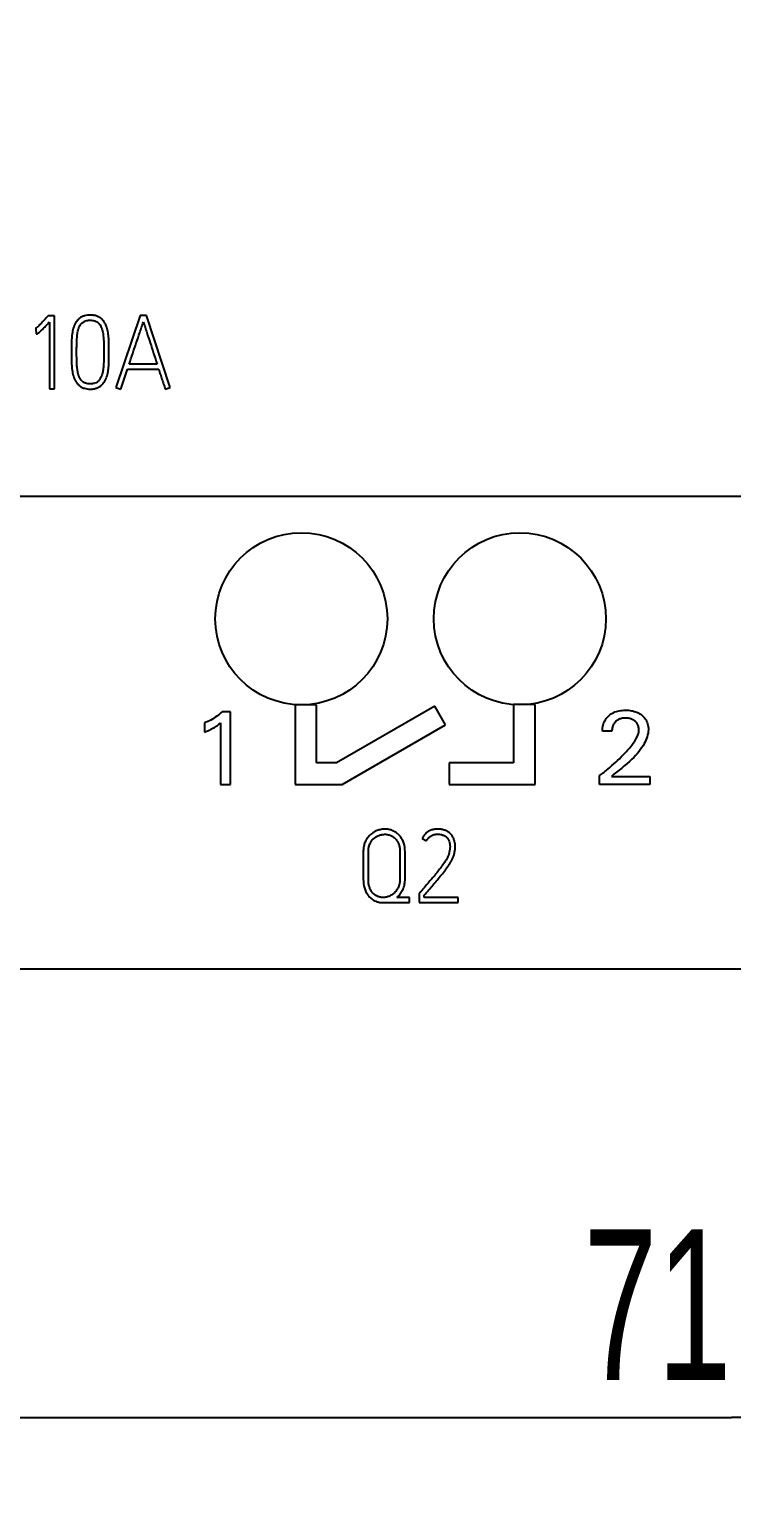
# Model space of a CAD drawing. Extents: x 0 to 420, y 0 to 297.
# Drawn here: x 112.04 to 128.36, y 134.05 to 168.32 of the extents above; entities that cross this region are included whole.
import ezdxf

# ---------------------------------------------------------------- set-up
doc = ezdxf.new("R2010")
doc.units = 0
doc.header["$LTSCALE"] = 23.1
for name, color, linetype in [('10000_FRONT', 7, 'CONTINUOUS'), ('10100_DIM_FRONT', 7, 'CONTINUOUS'), ('10500_FRONT_LABELING', 7, 'CONTINUOUS')]:
    doc.layers.add(name, color=color, linetype=linetype)
doc.styles.get("Standard").update_dxf_attribs({"font": 'txt', "width": 0.8})
doc.dimstyles.new('DIMSTYLE_1', dxfattribs={"dimtxt": 3.5, "dimasz": 3.5, "dimexe": 0.18, "dimexo": 0.0625, "dimgap": 0.09, "dimtad": 1, "dimtxsty": 'STANDARD', "dimcen": 0.09, "dimazin": 3, "dimtp": 0.05, "dimtm": 0.05, "dimtfac": 1, "dimtofl": 0, "dimtmove": 0, "dimatfit": 3, "dimtolj": 1})

# ---------------------------------------------------------------- blocks, each defined once
blk = doc.blocks.new('*D0')
at = {"layer": '10100_DIM_FRONT', "linetype": 'CONTINUOUS'}
for p, q in [((92.606992, 191.467691), (92.606992, 134.051649)), ((164.106992, 151.955098), (164.106992, 134.051649)), ((92.606992, 136.051649), (128.356992, 136.051649)), ((164.106992, 136.051649), (128.356992, 136.051649))]:
    blk.add_line(p, q, dxfattribs=at)
for points in [[(96.106992, 136.551649), (92.606992, 136.051649), (96.106992, 135.551649)], [(160.606992, 135.551649), (164.106992, 136.051649), (160.606992, 136.551649)]]:
    blk.add_solid(points, dxfattribs=at)
at = {"layer": '10100_DIM_FRONT', "linetype": 'CONTINUOUS', "width": 0.660714}
blk.add_text('71,5', height=3.5, dxfattribs=at).set_placement((124.913176, 136.926649))

msp = doc.modelspace()

# ---------------------------------------------------------------- linework, layer by layer
at = {"layer": '10000_FRONT', "color": 7, "linetype": 'CONTINUOUS'}
for p, q in [((92.607, 157.469), (164.107, 157.469)), ((118.213, 152.619), (118.213, 150.766)), ((118.71, 152.619), (118.213, 152.619)), ((118.71, 151.267), (118.71, 152.619)), ((121.46, 152.584), (119.176, 151.267)), ((121.71, 152.151), (121.46, 152.584)), ((123.291, 152.626), (123.291, 151.266)), ((123.791, 152.626), (123.291, 152.626)), ((123.791, 150.766), (123.791, 152.626)), ((119.308, 150.766), (121.71, 152.151)), ((119.176, 151.267), (118.71, 151.267)), ((121.791, 151.266), (121.791, 150.766)), ((123.291, 151.266), (121.791, 151.266)), ((118.213, 150.766), (119.308, 150.766)), ((121.791, 150.766), (123.791, 150.766)), ((164.107, 146.469), (92.607, 146.469))]:
    msp.add_line(p, q, dxfattribs=at)
for centre in [(118.357, 154.617), (123.437, 154.617)]:
    msp.add_circle(centre, 2, dxfattribs=at)
at = {"layer": '10500_FRONT_LABELING', "color": 7, "linetype": 'CONTINUOUS'}
for p, q in [((112.469, 161.659), (112.452, 161.64)), ((112.617, 161.659), (112.469, 161.659)), ((112.499, 161.513), (112.499, 159.966)), ((112.617, 159.966), (112.617, 161.659)), ((114.61, 161.671), (114.046, 159.995)), ((114.761, 161.671), (114.61, 161.671)), ((115.31, 159.995), (114.761, 161.671)), ((112.169, 161.355), (112.184, 161.36)), ((112.184, 161.36), (112.191, 161.24)), ((113.013, 160.829), (113.013, 160.803)), ((113.134, 160.803), (113.134, 160.829)), ((113.766, 160.829), (113.766, 160.803)), ((113.884, 160.803), (113.884, 160.829)), ((114.159, 159.957), (114.315, 160.417)), ((114.315, 160.417), (115.044, 160.417)), ((115.003, 160.537), (114.355, 160.537)), ((112.499, 159.966), (112.617, 159.966)), ((114.046, 159.995), (114.159, 159.957)), ((115.194, 159.957), (115.31, 159.995)), ((116.107, 152.196), (116.107, 151.984)), ((116.479, 152.195), (116.479, 150.767)), ((116.707, 152.457), (116.514, 152.457)), ((116.707, 150.767), (116.707, 152.457)), ((125.577, 152.008), (125.357, 152.008)), ((116.479, 150.767), (116.707, 150.767)), ((125.287, 150.767), (125.287, 150.971)), ((126.459, 150.767), (125.287, 150.767)), ((125.564, 150.953), (126.459, 150.953)), ((126.459, 150.953), (126.459, 150.767)), ((121.162, 149.509), (121.268, 149.455)), ((119.797, 149.205), (119.797, 148.561)), ((119.915, 148.561), (119.915, 149.205)), ((120.648, 149.205), (120.648, 148.575)), ((120.768, 148.575), (120.768, 149.205)), ((120.872, 148.139), (120.58, 148.139)), ((120.872, 148.019), (120.872, 148.139)), ((121.113, 148.252), (121.099, 148.236)), ((121.099, 148.236), (121.099, 148.019)), ((121.216, 148.137), (121.216, 148.193)), ((122.004, 148.137), (121.216, 148.137)), ((122.004, 148.019), (122.004, 148.137)), ((120.259, 148.019), (120.872, 148.019)), ((121.099, 148.019), (122.004, 148.019))]:
    msp.add_line(p, q, dxfattribs=at)
for points, knots in [([(112.452, 161.64), (112.441, 161.628), (112.43, 161.616), (112.407, 161.591), (112.396, 161.578), (112.362, 161.541), (112.339, 161.517), (112.293, 161.468), (112.27, 161.444), (112.233, 161.409), (112.221, 161.398), (112.202, 161.381), (112.196, 161.376), (112.183, 161.365), (112.176, 161.36), (112.169, 161.355)], [0, 0, 0, 0, 0.125, 0.125, 0.25, 0.25, 0.5, 0.5, 0.75, 0.75, 0.875, 0.875, 0.9375, 0.9375, 1, 1, 1, 1]), ([(112.191, 161.24), (112.195, 161.24), (112.199, 161.24), (112.208, 161.242), (112.212, 161.243), (112.22, 161.246), (112.224, 161.248), (112.232, 161.252), (112.236, 161.255), (112.246, 161.262), (112.253, 161.268), (112.267, 161.279), (112.273, 161.284), (112.293, 161.301), (112.306, 161.313), (112.331, 161.337), (112.343, 161.35), (112.38, 161.387), (112.404, 161.412), (112.452, 161.462), (112.476, 161.488), (112.499, 161.513)], [0, 0, 0, 0, 0.03125, 0.03125, 0.0625, 0.0625, 0.09375, 0.09375, 0.125, 0.125, 0.1875, 0.1875, 0.25, 0.25, 0.375, 0.375, 0.5, 0.5, 0.75, 0.75, 1, 1, 1, 1]), ([(113.884, 160.829), (113.884, 160.874), (113.883, 160.919), (113.882, 161.008), (113.882, 161.053), (113.878, 161.143), (113.875, 161.187), (113.867, 161.254), (113.863, 161.276), (113.855, 161.32), (113.85, 161.342), (113.838, 161.386), (113.831, 161.408), (113.814, 161.45), (113.804, 161.47), (113.787, 161.5), (113.781, 161.51), (113.768, 161.528), (113.761, 161.537), (113.739, 161.563), (113.724, 161.58), (113.697, 161.602), (113.688, 161.609), (113.669, 161.621), (113.66, 161.627), (113.63, 161.643), (113.609, 161.652), (113.576, 161.662), (113.565, 161.665), (113.543, 161.67), (113.531, 161.672), (113.498, 161.677), (113.475, 161.678), (113.429, 161.678), (113.406, 161.677), (113.361, 161.671), (113.339, 161.667), (113.307, 161.657), (113.296, 161.654), (113.275, 161.645), (113.264, 161.64), (113.234, 161.625), (113.215, 161.612), (113.189, 161.59), (113.18, 161.583), (113.164, 161.567), (113.156, 161.558), (113.134, 161.532), (113.121, 161.514), (113.103, 161.484), (113.098, 161.474), (113.088, 161.454), (113.083, 161.443), (113.07, 161.412), (113.063, 161.39), (113.05, 161.347), (113.045, 161.325), (113.036, 161.28), (113.032, 161.258), (113.023, 161.191), (113.019, 161.146), (113.016, 161.078), (113.016, 161.055), (113.015, 161.01), (113.015, 160.988), (113.014, 160.92), (113.013, 160.875), (113.013, 160.829)], [0, 0, 0, 0, 0.0625, 0.0625, 0.125, 0.125, 0.1875, 0.1875, 0.21875, 0.21875, 0.25, 0.25, 0.28125, 0.28125, 0.3125, 0.3125, 0.328125, 0.328125, 0.34375, 0.34375, 0.375, 0.375, 0.390625, 0.390625, 0.40625, 0.40625, 0.4375, 0.4375, 0.453125, 0.453125, 0.46875, 0.46875, 0.5, 0.5, 0.53125, 0.53125, 0.5625, 0.5625, 0.578125, 0.578125, 0.59375, 0.59375, 0.625, 0.625, 0.640625, 0.640625, 0.65625, 0.65625, 0.6875, 0.6875, 0.703125, 0.703125, 0.71875, 0.71875, 0.75, 0.75, 0.78125, 0.78125, 0.8125, 0.8125, 0.875, 0.875, 0.90625, 0.90625, 0.9375, 0.9375, 1, 1, 1, 1]), ([(113.134, 160.829), (113.134, 160.866), (113.134, 160.904), (113.135, 160.978), (113.135, 161.015), (113.137, 161.071), (113.138, 161.089), (113.14, 161.126), (113.141, 161.145), (113.144, 161.182), (113.146, 161.2), (113.15, 161.237), (113.153, 161.256), (113.16, 161.292), (113.164, 161.31), (113.174, 161.346), (113.179, 161.363), (113.189, 161.389), (113.193, 161.397), (113.201, 161.414), (113.206, 161.423), (113.22, 161.447), (113.231, 161.462), (113.25, 161.483), (113.257, 161.49), (113.271, 161.503), (113.285, 161.515), (113.301, 161.524), (113.318, 161.533), (113.327, 161.537), (113.353, 161.547), (113.372, 161.551), (113.4, 161.555), (113.409, 161.556), (113.428, 161.557), (113.437, 161.558), (113.465, 161.558), (113.484, 161.557), (113.512, 161.553), (113.521, 161.552), (113.54, 161.547), (113.549, 161.545), (113.576, 161.536), (113.593, 161.528), (113.617, 161.512), (113.624, 161.506), (113.639, 161.494), (113.645, 161.487), (113.658, 161.473), (113.664, 161.466), (113.675, 161.45), (113.68, 161.443), (113.695, 161.419), (113.703, 161.402), (113.718, 161.367), (113.724, 161.349), (113.734, 161.313), (113.739, 161.295), (113.746, 161.258), (113.748, 161.24), (113.753, 161.203), (113.755, 161.184), (113.758, 161.147), (113.76, 161.129), (113.762, 161.091), (113.762, 161.073), (113.764, 161.016), (113.765, 160.979), (113.765, 160.904), (113.766, 160.867), (113.766, 160.829)], [0, 0, 0, 0, 0.0625, 0.0625, 0.125, 0.125, 0.15625, 0.15625, 0.1875, 0.1875, 0.21875, 0.21875, 0.25, 0.25, 0.28125, 0.28125, 0.3125, 0.3125, 0.328125, 0.328125, 0.34375, 0.34375, 0.375, 0.375, 0.390625, 0.390625, 0.40625, 0.421875, 0.421875, 0.4375, 0.4375, 0.46875, 0.46875, 0.484375, 0.484375, 0.5, 0.5, 0.53125, 0.53125, 0.546875, 0.546875, 0.5625, 0.5625, 0.59375, 0.59375, 0.609375, 0.609375, 0.625, 0.625, 0.640625, 0.640625, 0.65625, 0.65625, 0.6875, 0.6875, 0.71875, 0.71875, 0.75, 0.75, 0.78125, 0.78125, 0.8125, 0.8125, 0.84375, 0.84375, 0.875, 0.875, 0.9375, 0.9375, 1, 1, 1, 1]), ([(114.355, 160.537), (114.382, 160.619), (114.41, 160.701), (114.465, 160.865), (114.492, 160.947), (114.548, 161.11), (114.576, 161.192), (114.617, 161.315), (114.631, 161.356), (114.658, 161.438), (114.672, 161.479), (114.685, 161.52)], [0, 0, 0, 0, 0.25, 0.25, 0.5, 0.5, 0.75, 0.75, 0.875, 0.875, 1, 1, 1, 1]), ([(114.685, 161.52), (114.699, 161.479), (114.712, 161.438), (114.738, 161.356), (114.751, 161.315), (114.79, 161.192), (114.817, 161.11), (114.871, 160.947), (114.897, 160.865), (114.951, 160.701), (114.977, 160.619), (115.003, 160.537)], [0, 0, 0, 0, 0.125, 0.125, 0.25, 0.25, 0.5, 0.5, 0.75, 0.75, 1, 1, 1, 1]), ([(113.013, 160.803), (113.013, 160.759), (113.014, 160.714), (113.014, 160.647), (113.015, 160.625), (113.016, 160.58), (113.016, 160.558), (113.019, 160.491), (113.023, 160.447), (113.032, 160.38), (113.035, 160.358), (113.044, 160.314), (113.049, 160.292), (113.062, 160.249), (113.069, 160.227), (113.085, 160.185), (113.095, 160.165), (113.112, 160.135), (113.119, 160.126), (113.132, 160.107), (113.139, 160.098), (113.154, 160.081), (113.161, 160.073), (113.177, 160.057), (113.186, 160.049), (113.203, 160.035), (113.212, 160.027), (113.231, 160.014), (113.24, 160.008), (113.27, 159.992), (113.291, 159.983), (113.334, 159.969), (113.356, 159.965), (113.401, 159.958), (113.424, 159.957), (113.458, 159.957), (113.469, 159.957), (113.492, 159.958), (113.503, 159.959), (113.537, 159.964), (113.559, 159.968), (113.591, 159.978), (113.602, 159.982), (113.623, 159.991), (113.634, 159.995), (113.664, 160.011), (113.682, 160.024), (113.708, 160.046), (113.717, 160.054), (113.733, 160.07), (113.74, 160.079), (113.762, 160.104), (113.775, 160.123), (113.793, 160.152), (113.798, 160.162), (113.808, 160.182), (113.813, 160.193), (113.826, 160.224), (113.834, 160.245), (113.846, 160.288), (113.852, 160.31), (113.861, 160.354), (113.865, 160.377), (113.874, 160.444), (113.878, 160.489), (113.881, 160.556), (113.881, 160.578), (113.882, 160.623), (113.882, 160.646), (113.883, 160.713), (113.884, 160.758), (113.884, 160.803)], [0, 0, 0, 0, 0.0625, 0.0625, 0.09375, 0.09375, 0.125, 0.125, 0.1875, 0.1875, 0.21875, 0.21875, 0.25, 0.25, 0.28125, 0.28125, 0.3125, 0.3125, 0.328125, 0.328125, 0.34375, 0.34375, 0.359375, 0.359375, 0.375, 0.375, 0.390625, 0.390625, 0.40625, 0.40625, 0.4375, 0.4375, 0.46875, 0.46875, 0.5, 0.5, 0.515625, 0.515625, 0.53125, 0.53125, 0.5625, 0.5625, 0.578125, 0.578125, 0.59375, 0.59375, 0.625, 0.625, 0.640625, 0.640625, 0.65625, 0.65625, 0.6875, 0.6875, 0.703125, 0.703125, 0.71875, 0.71875, 0.75, 0.75, 0.78125, 0.78125, 0.8125, 0.8125, 0.875, 0.875, 0.90625, 0.90625, 0.9375, 0.9375, 1, 1, 1, 1]), ([(113.766, 160.803), (113.766, 160.766), (113.765, 160.729), (113.765, 160.655), (113.764, 160.617), (113.762, 160.562), (113.761, 160.543), (113.759, 160.506), (113.758, 160.487), (113.752, 160.432), (113.747, 160.395), (113.736, 160.34), (113.732, 160.322), (113.721, 160.286), (113.715, 160.268), (113.701, 160.234), (113.693, 160.217), (113.679, 160.193), (113.674, 160.186), (113.663, 160.17), (113.657, 160.163), (113.644, 160.149), (113.638, 160.142), (113.624, 160.13), (113.616, 160.124), (113.593, 160.108), (113.576, 160.1), (113.55, 160.091), (113.541, 160.088), (113.522, 160.084), (113.495, 160.079), (113.467, 160.077), (113.439, 160.077), (113.429, 160.077), (113.41, 160.079), (113.401, 160.08), (113.374, 160.084), (113.356, 160.088), (113.329, 160.097), (113.32, 160.101), (113.303, 160.109), (113.295, 160.114), (113.28, 160.125), (113.273, 160.131), (113.258, 160.143), (113.252, 160.15), (113.24, 160.164), (113.234, 160.171), (113.223, 160.186), (113.218, 160.194), (113.208, 160.21), (113.204, 160.219), (113.196, 160.236), (113.192, 160.244), (113.182, 160.27), (113.177, 160.288), (113.167, 160.324), (113.163, 160.342), (113.152, 160.397), (113.147, 160.434), (113.142, 160.489), (113.14, 160.507), (113.138, 160.544), (113.137, 160.563), (113.135, 160.618), (113.135, 160.655), (113.134, 160.729), (113.134, 160.766), (113.134, 160.803)], [0, 0, 0, 0, 0.0625, 0.0625, 0.125, 0.125, 0.15625, 0.15625, 0.1875, 0.1875, 0.25, 0.25, 0.28125, 0.28125, 0.3125, 0.3125, 0.34375, 0.34375, 0.359375, 0.359375, 0.375, 0.375, 0.390625, 0.390625, 0.40625, 0.40625, 0.4375, 0.4375, 0.453125, 0.453125, 0.46875, 0.5, 0.5, 0.515625, 0.515625, 0.53125, 0.53125, 0.5625, 0.5625, 0.578125, 0.578125, 0.59375, 0.59375, 0.609375, 0.609375, 0.625, 0.625, 0.640625, 0.640625, 0.65625, 0.65625, 0.671875, 0.671875, 0.6875, 0.6875, 0.71875, 0.71875, 0.75, 0.75, 0.8125, 0.8125, 0.84375, 0.84375, 0.875, 0.875, 0.9375, 0.9375, 1, 1, 1, 1]), ([(115.044, 160.417), (115.055, 160.378), (115.068, 160.34), (115.092, 160.263), (115.105, 160.225), (115.13, 160.148), (115.143, 160.11), (115.163, 160.053), (115.17, 160.034), (115.182, 159.995), (115.189, 159.976), (115.194, 159.957)], [0, 0, 0, 0, 0.25, 0.25, 0.5, 0.5, 0.75, 0.75, 0.875, 0.875, 1, 1, 1, 1]), ([(125.357, 152.008), (125.356, 152.056), (125.367, 152.148), (125.419, 152.275), (125.506, 152.373), (125.617, 152.444), (125.748, 152.485), (125.89, 152.496), (126.03, 152.486), (126.157, 152.45), (126.268, 152.387), (126.359, 152.297), (126.414, 152.176), (126.439, 151.974), (126.328, 151.666), (126.018, 151.303), (125.719, 151.083), (125.564, 150.953)], [0, 0, 0, 0, 0.047634, 0.090966, 0.134024, 0.175852, 0.219839, 0.26854, 0.316048, 0.358805, 0.398874, 0.441275, 0.482994, 0.528552, 0.640457, 0.793497, 1, 1, 1, 1]), ([(116.514, 152.457), (116.475, 152.419), (116.392, 152.349), (116.256, 152.261), (116.158, 152.215), (116.107, 152.196)], [0, 0, 0, 0, 0.335376, 0.666733, 1, 1, 1, 1]), ([(116.107, 151.984), (116.142, 151.998), (116.208, 152.025), (116.298, 152.069), (116.364, 152.108), (116.41, 152.14), (116.444, 152.166), (116.467, 152.185), (116.479, 152.195)], [0, 0, 0, 0, 0.263331, 0.496838, 0.701719, 0.791454, 0.890837, 1, 1, 1, 1]), ([(125.287, 150.971), (125.353, 151.021), (125.481, 151.122), (125.664, 151.281), (125.853, 151.463), (126.027, 151.654), (126.161, 151.848), (126.211, 152.005), (126.198, 152.114), (126.167, 152.187), (126.115, 152.243), (126.05, 152.282), (125.974, 152.305), (125.89, 152.312), (125.805, 152.304), (125.726, 152.277), (125.661, 152.231), (125.612, 152.17), (125.583, 152.093), (125.577, 152.037), (125.577, 152.008)], [0, 0, 0, 0, 0.104116, 0.205085, 0.303144, 0.433178, 0.529839, 0.598022, 0.633057, 0.664801, 0.696393, 0.726886, 0.759247, 0.795227, 0.832181, 0.865789, 0.898315, 0.930542, 0.963549, 1, 1, 1, 1]), ([(120.768, 149.205), (120.768, 149.271), (120.76, 149.337), (120.734, 149.416), (120.729, 149.432), (120.716, 149.462), (120.708, 149.477), (120.692, 149.506), (120.684, 149.52), (120.67, 149.541), (120.665, 149.547), (120.655, 149.561), (120.649, 149.567), (120.622, 149.599), (120.598, 149.622), (120.558, 149.651), (120.544, 149.66), (120.515, 149.677), (120.5, 149.685), (120.454, 149.705), (120.422, 149.714), (120.372, 149.723), (120.356, 149.725), (120.322, 149.728), (120.305, 149.728), (120.272, 149.728), (120.255, 149.726), (120.222, 149.722), (120.205, 149.719), (120.156, 149.708), (120.125, 149.698), (120.086, 149.681), (120.079, 149.677), (120.064, 149.67), (120.056, 149.666), (120.035, 149.653), (120.021, 149.645), (119.994, 149.625), (119.981, 149.615), (119.962, 149.599), (119.955, 149.593), (119.943, 149.582), (119.937, 149.576), (119.909, 149.545), (119.889, 149.518), (119.863, 149.476), (119.855, 149.461), (119.841, 149.431), (119.834, 149.416), (119.823, 149.385), (119.818, 149.369), (119.81, 149.337), (119.807, 149.321), (119.802, 149.288), (119.8, 149.271), (119.798, 149.238), (119.797, 149.221), (119.797, 149.205)], [0, 0, 0, 0, 0.125, 0.125, 0.15625, 0.15625, 0.1875, 0.1875, 0.21875, 0.21875, 0.234375, 0.234375, 0.25, 0.25, 0.3125, 0.3125, 0.34375, 0.34375, 0.375, 0.375, 0.4375, 0.4375, 0.46875, 0.46875, 0.5, 0.5, 0.53125, 0.53125, 0.5625, 0.5625, 0.625, 0.625, 0.640625, 0.640625, 0.65625, 0.65625, 0.6875, 0.6875, 0.71875, 0.71875, 0.734375, 0.734375, 0.75, 0.75, 0.8125, 0.8125, 0.84375, 0.84375, 0.875, 0.875, 0.90625, 0.90625, 0.9375, 0.9375, 0.96875, 0.96875, 1, 1, 1, 1]), ([(119.915, 149.205), (119.915, 149.23), (119.917, 149.255), (119.924, 149.305), (119.93, 149.33), (119.942, 149.366), (119.947, 149.378), (119.958, 149.401), (119.964, 149.412), (119.977, 149.434), (119.983, 149.445), (119.998, 149.465), (120.006, 149.475), (120.032, 149.504), (120.051, 149.521), (120.082, 149.543), (120.093, 149.55), (120.115, 149.563), (120.127, 149.568), (120.162, 149.584), (120.186, 149.592), (120.224, 149.601), (120.236, 149.603), (120.262, 149.606), (120.274, 149.607), (120.3, 149.608), (120.312, 149.608), (120.338, 149.606), (120.351, 149.605), (120.389, 149.598), (120.413, 149.591), (120.448, 149.576), (120.459, 149.57), (120.482, 149.557), (120.492, 149.55), (120.513, 149.535), (120.523, 149.527), (120.541, 149.509), (120.55, 149.5), (120.574, 149.47), (120.588, 149.449), (120.605, 149.415), (120.611, 149.403), (120.62, 149.379), (120.624, 149.367), (120.635, 149.331), (120.64, 149.306), (120.647, 149.256), (120.648, 149.23), (120.648, 149.205)], [0, 0, 0, 0, 0.0625, 0.0625, 0.125, 0.125, 0.15625, 0.15625, 0.1875, 0.1875, 0.21875, 0.21875, 0.25, 0.25, 0.3125, 0.3125, 0.34375, 0.34375, 0.375, 0.375, 0.4375, 0.4375, 0.46875, 0.46875, 0.5, 0.5, 0.53125, 0.53125, 0.5625, 0.5625, 0.625, 0.625, 0.65625, 0.65625, 0.6875, 0.6875, 0.71875, 0.71875, 0.75, 0.75, 0.8125, 0.8125, 0.84375, 0.84375, 0.875, 0.875, 0.9375, 0.9375, 1, 1, 1, 1]), ([(121.268, 149.455), (121.278, 149.475), (121.289, 149.493), (121.31, 149.519), (121.317, 149.527), (121.333, 149.542), (121.349, 149.556), (121.368, 149.569), (121.387, 149.58), (121.396, 149.585), (121.427, 149.597), (121.448, 149.603), (121.481, 149.608), (121.492, 149.609), (121.514, 149.61), (121.525, 149.61), (121.557, 149.61), (121.579, 149.608), (121.611, 149.602), (121.622, 149.599), (121.643, 149.593), (121.654, 149.59), (121.674, 149.581), (121.684, 149.576), (121.703, 149.565), (121.712, 149.559), (121.729, 149.545), (121.737, 149.538), (121.748, 149.526), (121.751, 149.521), (121.758, 149.513), (121.762, 149.508), (121.771, 149.495), (121.776, 149.485), (121.786, 149.466), (121.79, 149.455), (121.801, 149.424), (121.806, 149.403), (121.81, 149.371), (121.811, 149.36), (121.813, 149.338), (121.813, 149.327), (121.813, 149.294), (121.811, 149.273), (121.806, 149.23), (121.802, 149.209), (121.794, 149.177), (121.792, 149.166), (121.785, 149.145), (121.782, 149.135), (121.771, 149.104), (121.762, 149.085), (121.742, 149.046), (121.731, 149.028), (121.709, 148.991), (121.697, 148.973), (121.661, 148.919), (121.636, 148.883), (121.585, 148.814), (121.559, 148.78), (121.505, 148.712), (121.477, 148.679), (121.422, 148.613), (121.394, 148.58), (121.338, 148.514), (121.31, 148.481), (121.254, 148.415), (121.226, 148.383), (121.183, 148.334), (121.169, 148.317), (121.141, 148.285), (121.127, 148.269), (121.113, 148.252)], [0, 0, 0, 0, 0.03125, 0.03125, 0.046875, 0.046875, 0.0625, 0.078125, 0.078125, 0.09375, 0.09375, 0.125, 0.125, 0.140625, 0.140625, 0.15625, 0.15625, 0.1875, 0.1875, 0.203125, 0.203125, 0.21875, 0.21875, 0.234375, 0.234375, 0.25, 0.25, 0.265625, 0.265625, 0.273438, 0.273438, 0.28125, 0.28125, 0.296875, 0.296875, 0.3125, 0.3125, 0.34375, 0.34375, 0.359375, 0.359375, 0.375, 0.375, 0.40625, 0.40625, 0.4375, 0.4375, 0.453125, 0.453125, 0.46875, 0.46875, 0.5, 0.5, 0.53125, 0.53125, 0.5625, 0.5625, 0.625, 0.625, 0.6875, 0.6875, 0.75, 0.75, 0.8125, 0.8125, 0.875, 0.875, 0.9375, 0.9375, 0.96875, 0.96875, 1, 1, 1, 1]), ([(121.216, 148.193), (121.249, 148.232), (121.283, 148.271), (121.349, 148.349), (121.382, 148.388), (121.448, 148.466), (121.481, 148.505), (121.547, 148.584), (121.58, 148.623), (121.644, 148.702), (121.676, 148.742), (121.723, 148.804), (121.738, 148.824), (121.768, 148.866), (121.782, 148.887), (121.811, 148.93), (121.824, 148.951), (121.85, 148.996), (121.862, 149.018), (121.884, 149.064), (121.893, 149.088), (121.909, 149.137), (121.916, 149.162), (121.926, 149.212), (121.929, 149.238), (121.933, 149.288), (121.934, 149.314), (121.932, 149.365), (121.929, 149.391), (121.92, 149.442), (121.914, 149.466), (121.901, 149.503), (121.896, 149.515), (121.885, 149.538), (121.878, 149.549), (121.865, 149.571), (121.857, 149.582), (121.841, 149.601), (121.832, 149.611), (121.814, 149.63), (121.804, 149.638), (121.784, 149.654), (121.774, 149.661), (121.752, 149.674), (121.74, 149.68), (121.717, 149.691), (121.705, 149.696), (121.668, 149.709), (121.643, 149.716), (121.605, 149.723), (121.593, 149.724), (121.567, 149.727), (121.554, 149.728), (121.515, 149.729), (121.489, 149.728), (121.451, 149.723), (121.438, 149.721), (121.412, 149.716), (121.4, 149.713), (121.363, 149.701), (121.339, 149.691), (121.305, 149.672), (121.294, 149.665), (121.273, 149.649), (121.253, 149.633), (121.235, 149.615), (121.218, 149.596), (121.209, 149.586), (121.186, 149.555), (121.173, 149.533), (121.162, 149.509)], [0, 0, 0, 0, 0.0625, 0.0625, 0.125, 0.125, 0.1875, 0.1875, 0.25, 0.25, 0.3125, 0.3125, 0.34375, 0.34375, 0.375, 0.375, 0.40625, 0.40625, 0.4375, 0.4375, 0.46875, 0.46875, 0.5, 0.5, 0.53125, 0.53125, 0.5625, 0.5625, 0.59375, 0.59375, 0.625, 0.625, 0.640625, 0.640625, 0.65625, 0.65625, 0.671875, 0.671875, 0.6875, 0.6875, 0.703125, 0.703125, 0.71875, 0.71875, 0.734375, 0.734375, 0.75, 0.75, 0.78125, 0.78125, 0.796875, 0.796875, 0.8125, 0.8125, 0.84375, 0.84375, 0.859375, 0.859375, 0.875, 0.875, 0.90625, 0.90625, 0.921875, 0.921875, 0.9375, 0.953125, 0.953125, 0.96875, 0.96875, 1, 1, 1, 1]), ([(119.797, 148.561), (119.797, 148.494), (119.805, 148.429), (119.828, 148.349), (119.834, 148.333), (119.846, 148.302), (119.852, 148.287), (119.867, 148.257), (119.874, 148.242), (119.887, 148.221), (119.892, 148.214), (119.901, 148.2), (119.906, 148.193), (119.931, 148.16), (119.954, 148.136), (119.993, 148.104), (120.006, 148.094), (120.035, 148.076), (120.064, 148.06), (120.095, 148.047), (120.126, 148.036), (120.143, 148.032), (120.192, 148.022), (120.225, 148.019), (120.259, 148.019)], [0, 0, 0, 0, 0.25, 0.25, 0.3125, 0.3125, 0.375, 0.375, 0.4375, 0.4375, 0.46875, 0.46875, 0.5, 0.5, 0.625, 0.625, 0.6875, 0.6875, 0.75, 0.8125, 0.8125, 0.875, 0.875, 1, 1, 1, 1]), ([(120.648, 148.575), (120.648, 148.549), (120.647, 148.523), (120.641, 148.484), (120.639, 148.471), (120.633, 148.445), (120.63, 148.432), (120.618, 148.395), (120.608, 148.37), (120.589, 148.336), (120.583, 148.324), (120.568, 148.302), (120.561, 148.291), (120.536, 148.26), (120.517, 148.242), (120.487, 148.217), (120.476, 148.209), (120.454, 148.194), (120.443, 148.188), (120.408, 148.169), (120.383, 148.16), (120.345, 148.149), (120.332, 148.146), (120.305, 148.142), (120.292, 148.14), (120.266, 148.139), (120.253, 148.139), (120.233, 148.14), (120.227, 148.14), (120.213, 148.142), (120.207, 148.142), (120.174, 148.148), (120.142, 148.157), (120.113, 148.171), (120.101, 148.177), (120.095, 148.181), (120.078, 148.191), (120.056, 148.206), (120.037, 148.224), (120.018, 148.243), (120.01, 148.253), (119.985, 148.284), (119.972, 148.307), (119.955, 148.343), (119.95, 148.355), (119.941, 148.38), (119.937, 148.392), (119.927, 148.43), (119.922, 148.456), (119.916, 148.508), (119.915, 148.535), (119.915, 148.561)], [0, 0, 0, 0, 0.0625, 0.0625, 0.09375, 0.09375, 0.125, 0.125, 0.1875, 0.1875, 0.21875, 0.21875, 0.25, 0.25, 0.3125, 0.3125, 0.34375, 0.34375, 0.375, 0.375, 0.4375, 0.4375, 0.46875, 0.46875, 0.5, 0.5, 0.53125, 0.53125, 0.546875, 0.546875, 0.5625, 0.5625, 0.625, 0.640625, 0.640625, 0.65625, 0.65625, 0.6875, 0.71875, 0.71875, 0.75, 0.75, 0.8125, 0.8125, 0.84375, 0.84375, 0.875, 0.875, 0.9375, 0.9375, 1, 1, 1, 1]), ([(120.58, 148.139), (120.596, 148.152), (120.611, 148.166), (120.638, 148.196), (120.651, 148.212), (120.669, 148.237), (120.675, 148.245), (120.686, 148.263), (120.691, 148.272), (120.707, 148.298), (120.716, 148.317), (120.732, 148.354), (120.739, 148.373), (120.75, 148.412), (120.755, 148.433), (120.765, 148.493), (120.768, 148.534), (120.768, 148.575)], [0, 0, 0, 0, 0.125, 0.125, 0.25, 0.25, 0.3125, 0.3125, 0.375, 0.375, 0.5, 0.5, 0.625, 0.625, 0.75, 0.75, 1, 1, 1, 1])]:
    msp.add_open_spline(points, degree=3, knots=knots, dxfattribs=at)

# ---------------------------------------------------------------- dimensions: what is measured, and where the dimension line sits
at = {"layer": '10100_DIM_FRONT', "linetype": 'CONTINUOUS'}
dim = msp.add_linear_dim(base=(164.107, 136.052), p1=(92.607, 191.468), p2=(164.107, 151.955), text='71,5', dimstyle='DIMSTYLE_1', dxfattribs=at)
dim.commit()
dim.dimension.update_dxf_attribs({"geometry": '*D0', "text_midpoint": (129.538, 138.677), "dimtype": 160})

doc.saveas('drawing.dxf')
